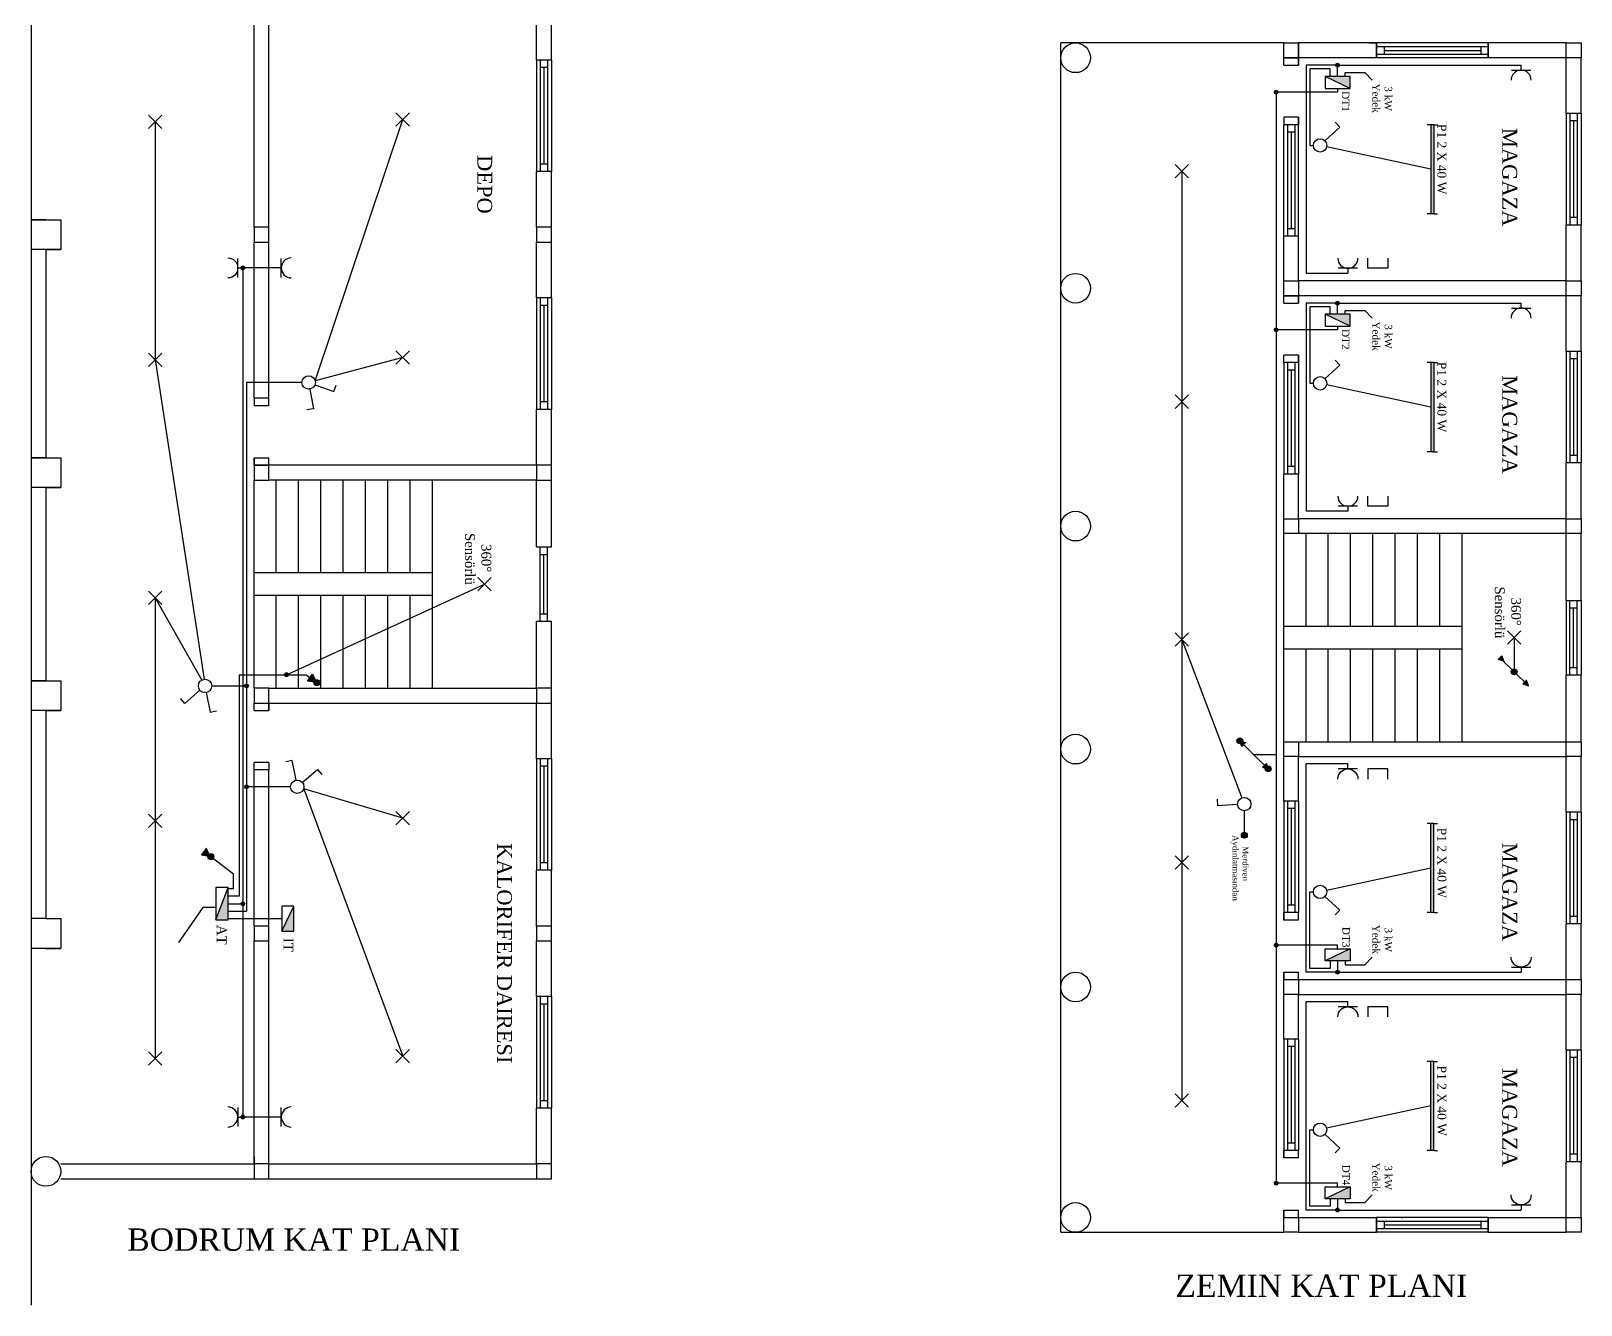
# Model space of a CAD drawing. Extents: x 17098 to 26368, y -5184 to -2184.
# Drawn here: x 17098 to 19184, y -4784 to -3071 of the extents above; entities that cross this region are included whole.
import ezdxf

# ---------------------------------------------------------------- set-up
doc = ezdxf.new("R2010")
doc.units = 0
doc.header["$MEASUREMENT"] = 0
doc.layers.get('0').update_dxf_attribs({"linetype": 'CONTINUOUS'})
doc.layers.get('DEFPOINTS').update_dxf_attribs({"linetype": 'CONTINUOUS'})
for name, color, linetype in [('BUAT', 241, 'CONTINUOUS'), ('duvar', 3, 'CONTINUOUS'), ('döşeme', 40, 'CONTINUOUS'), ('kolon', 1, 'CONTINUOUS'), ('Layer1', 4, 'CONTINUOUS'), ('LINYE', 2, 'CONTINUOUS'), ('sorti', 3, 'CONTINUOUS'), ('yazı', 6, 'CONTINUOUS')]:
    doc.layers.add(name, color=color, linetype=linetype)
doc.styles.get("Standard").update_dxf_attribs({"font": 'times.ttf'})

# ---------------------------------------------------------------- blocks, each defined once
blk = doc.blocks.new('M_ELEC_LUM_Light Any Type_P')
at = {"color": 0, "linetype": 'ByBlock'}
for p, q in [((-37.5, -37.5), (37.5, 37.5)), ((-37.5, 37.5), (37.5, -37.5))]:
    blk.add_line(p, q, dxfattribs=at)
blk = doc.blocks.new('M_ELEC_PWR_BS1363 Socket - Any Type_P')
at = {"color": 0, "linetype": 'ByBlock'}
blk.add_line((0, 75), (0, 112.5), dxfattribs=at)
blk.add_arc((0, 0), 75, 0, 180, dxfattribs=at)

msp = doc.modelspace()

# ---------------------------------------------------------------- hatches: boundary and pattern name
at = {"layer": 'BUAT'}
for points in [[(18856.1, -3119.1, 1), (18856.1, -3114.1, 1)], [(18872.8, -3147.7), (18872.8, -3131.6), (18839.4, -3131.6)], [(18773.6, -3155.2, 1), (18773.6, -3150.2, 1)], [(18985.5, -3316.6), (18985.5, -3196.6), (18981.5, -3196.6), (18981.5, -3316.6)], [(17383.3, -3391.8, 1), (17383.3, -3386.8, 1)], [(18856.1, -3439.1, 1), (18856.1, -3434.1, 1)], [(18872.8, -3467.7), (18872.8, -3451.6), (18839.4, -3451.6)], [(18773.6, -3475.2, 1), (18773.6, -3470.2, 1)], [(18985.5, -3636.6), (18985.5, -3516.6), (18981.5, -3516.6), (18981.5, -3636.6)], [(17442.1, -3939, 1), (17442.1, -3934, 1)], [(17388.3, -3954.1, 1), (17388.3, -3949.1, 1)], [(17388.3, -4089.8, 1), (17388.3, -4084.8, 1)], [(18985.5, -4136.6), (18985.5, -4256.6), (18981.5, -4256.6), (18981.5, -4136.6)], [(17347.1, -4266.3), (17363.3, -4266.3), (17363.3, -4222.9)], [(17383.3, -4247.1, 1), (17383.3, -4242.1, 1)], [(17435.6, -4281.3), (17451.8, -4281.3), (17451.8, -4247.9)], [(18773.6, -4302.9, 1), (18773.6, -4297.9, 1)], [(18839.4, -4321.6), (18872.8, -4321.6), (18872.8, -4305.4)], [(18856.1, -4339.1, 1), (18856.1, -4334.1, 1)], [(18985.5, -4456.6), (18985.5, -4576.6), (18981.5, -4576.6), (18981.5, -4456.6)], [(17383.3, -4534, 1), (17383.3, -4529, 1)], [(18773.6, -4622.9, 1), (18773.6, -4617.9, 1)], [(18839.4, -4641.6), (18872.8, -4641.6), (18872.8, -4625.4)], [(18856.1, -4659.1, 1), (18856.1, -4654.1, 1)]]:
    msp.add_hatch(color=256, dxfattribs=at).paths.add_polyline_path(points)
at = {"layer": 'kolon'}
h = msp.add_hatch(color=256, dxfattribs=at)
h.paths.add_polyline_path([(18724.6, -4021.5, 0.112795), (18722.9, -4021.9), (18724.6, -4025.4), (18720.7, -4024.8, 0.459697), (18724.6, -4029.4, 1)])
h.paths.add_polyline_path([(18724.6, -4025.4), (18721.5, -4023.1, 0.12169), (18720.7, -4024.8)], flags=17)
h.paths.add_polyline_path([(18724.6, -4025.4), (18722.9, -4021.9, 0.12169), (18721.5, -4023.1)], flags=17)
h = msp.add_hatch(color=256, dxfattribs=at)
h.paths.add_polyline_path([(18732.1, -4027.9), (18728.4, -4026.7, -0.117235), (18727.4, -4028.2), (18729.6, -4030.4)])
h.paths.add_polyline_path([(18727.4, -4028.2, 0.117235), (18728.4, -4026.7), (18724.6, -4025.4)], flags=17)
h.paths.add_polyline_path([(18727.4, -4028.2), (18724.6, -4025.4), (18728.4, -4026.7, 0.511918), (18724.6, -4021.5, 1), (18724.6, -4029.4, 0.198091)])
h = msp.add_hatch(color=256, dxfattribs=at)
h.paths.add_polyline_path([(18729.6, -4030.4), (18727.4, -4028.2, -0.115634), (18725.9, -4029.2), (18727.1, -4032.9)])
h.paths.add_polyline_path([(18727.4, -4028.2), (18724.6, -4025.4), (18725.9, -4029.2, 0.115634)])
h = msp.add_hatch(color=256, dxfattribs=at)
h.paths.add_polyline_path([(18760, -4060.5, -0.117235), (18761.6, -4059.5), (18760.3, -4055.8), (18757.8, -4058.3)])
h.paths.add_polyline_path([(18759.1, -4062, -0.115634), (18760, -4060.5), (18757.8, -4058.3), (18755.3, -4060.8)])
h.paths.add_polyline_path([(18762.8, -4063.2), (18760, -4060.5, 0.115634), (18759.1, -4062)], flags=17)
h.paths.add_polyline_path([(18762.8, -4063.2), (18761.6, -4059.5, 0.117235), (18760, -4060.5)], flags=17)
h.paths.add_polyline_path([(18762.8, -4059.3, 0.083271), (18761.6, -4059.5), (18762.8, -4063.2), (18759.1, -4062, 0.508587), (18762.8, -4067.2, 1)])
h = msp.add_hatch(color=256, dxfattribs=at)
h.paths.add_polyline_path([(17340.3, -4181.3), (17334.7, -4169.7), (17331.1, -4174.5)])
h.paths.add_polyline_path([(17340.3, -4181.3), (17331.1, -4174.5), (17327.6, -4179.3)])
h = msp.add_hatch(color=256, dxfattribs=at)
h.paths.add_polyline_path([(17340.3, -4177.3, 0.112795), (17338.6, -4177.7), (17340.3, -4181.3), (17336.4, -4180.7, 0.459697), (17340.3, -4185.2, 1)])
h.paths.add_polyline_path([(17340.3, -4181.3), (17337.1, -4178.9, 0.12169), (17336.4, -4180.7)], flags=17)
h.paths.add_polyline_path([(17340.3, -4181.3), (17338.6, -4177.7, 0.12169), (17337.1, -4178.9)], flags=17)
at = {"layer": 'sorti'}
msp.add_hatch(color=256, dxfattribs=at).paths.add_polyline_path([(19079.6, -3918.6), (19074.6, -3913.6), (19072.1, -3916.1)])
h = msp.add_hatch(color=256, dxfattribs=at)
h.paths.add_polyline_path([(19074.6, -3913.6), (19076.8, -3915.8, -0.115634), (19078.4, -3914.8), (19077.1, -3911.1)])
h.paths.add_polyline_path([(19076.8, -3915.8), (19079.6, -3918.6), (19078.4, -3914.8, 0.115634)])
h = msp.add_hatch(color=256, dxfattribs=at)
h.paths.add_polyline_path([(17482.8, -3947.2), (17477.2, -3935.6), (17473.7, -3940.4)])
h.paths.add_polyline_path([(17482.8, -3947.2), (17473.7, -3940.4), (17470.1, -3945.3)])
h = msp.add_hatch(color=256, dxfattribs=at)
h.paths.add_polyline_path([(19093.6, -3928.7, 0.112795), (19091.9, -3929.1), (19093.6, -3932.6), (19089.7, -3932, 0.459697), (19093.6, -3936.6, 1)])
h.paths.add_polyline_path([(19093.6, -3932.6), (19090.4, -3930.3, 0.12169), (19089.7, -3932)], flags=17)
h.paths.add_polyline_path([(19093.6, -3932.6), (19091.9, -3929.1, 0.12169), (19090.4, -3930.3)], flags=17)
h = msp.add_hatch(color=256, dxfattribs=at)
h.paths.add_polyline_path([(17482.8, -3943.3, 0.112795), (17481.1, -3943.7), (17482.8, -3947.2), (17478.9, -3946.6, 0.459697), (17482.8, -3951.1, 1)])
h.paths.add_polyline_path([(17482.8, -3947.2), (17479.7, -3944.9, 0.12169), (17478.9, -3946.6)], flags=17)
h.paths.add_polyline_path([(17482.8, -3947.2), (17481.1, -3943.7, 0.12169), (17479.7, -3944.9)], flags=17)
h = msp.add_hatch(color=256, dxfattribs=at)
h.paths.add_polyline_path([(19112.8, -3951.4), (19110.3, -3943.9), (19107.8, -3946.4)])
h.paths.add_polyline_path([(19112.8, -3951.4), (19107.8, -3946.4), (19105.3, -3948.9)])
h = msp.add_hatch(color=256, dxfattribs=at)
h.paths.add_polyline_path([(18730.6, -4148.6, 0.112795), (18728.9, -4149), (18730.6, -4152.5), (18726.7, -4151.9, 0.459697), (18730.6, -4156.5, 1)])
h.paths.add_polyline_path([(18730.6, -4152.5), (18727.4, -4150.2, 0.12169), (18726.7, -4151.9)], flags=17)
h.paths.add_polyline_path([(18730.6, -4152.5), (18728.9, -4149, 0.12169), (18727.4, -4150.2)], flags=17)

# ---------------------------------------------------------------- linework, layer by layer
for p, q in [((18783.6, -3106.6), (18803.6, -3106.6)), ((18898.6, -3086.6), (18908.6, -3086.6)), ((18908.6, -3106.6), (18898.6, -3106.6)), ((17398.3, -3364.6), (17398.3, -3354.6)), ((17418.3, -3374.6), (17418.3, -3354.6)), ((17398.3, -3654.6), (17418.3, -3654.6)), ((19163.6, -3836.6), (19183.6, -3836.6)), ((19168.6, -3936.6), (19168.6, -3836.6)), ((19178.6, -3936.6), (19178.6, -3836.6)), ((19168.6, -3846.6), (19178.6, -3846.6)), ((19173.6, -3926.6), (19173.6, -3846.6)), ((19163.6, -3936.6), (19183.6, -3936.6)), ((19168.6, -3926.6), (19178.6, -3926.6)), ((17398.3, -3954.6), (17398.3, -3944.6)), ((17398.3, -3974.6), (17418.3, -3974.6)), ((17398.3, -4274.6), (17398.3, -4264.6)), ((17418.3, -4274.6), (17418.3, -4254.6)), ((17398.3, -4594.6), (17398.3, -4584.6)), ((17398.3, -4584.6), (17398.3, -4594.6)), ((17418.3, -4594.6), (17418.3, -4574.6)), ((17418.3, -4594.6), (17418.3, -4574.6))]:
    msp.add_line(p, q)
at = {"layer": 'BUAT'}
for centre in [(18856.1, -3116.6), (18773.6, -3152.7), (17383.3, -3389.3), (18856.1, -3436.6), (18773.6, -3472.7), (17442.1, -3936.5), (17388.3, -3951.6), (17388.3, -4087.3), (17383.3, -4244.6), (18773.6, -4300.4), (18856.1, -4336.6), (17383.3, -4531.5), (18773.6, -4620.4), (18856.1, -4656.6)]:
    msp.add_circle(centre, 2.5, dxfattribs=at)
at = {"layer": 'DEFPOINTS', "linetype": 'ByBlock'}
for p in [(17398.3, -3354.6), (17778.3, -3354.6), (17398.3, -3674.6), (17778.3, -3674.6), (17398.3, -3974.6), (17778.3, -3974.6), (17398.3, -4294.6), (17778.3, -4294.6), (17398.3, -4614.6), (17778.3, -4614.6)]:
    msp.add_point(p, dxfattribs=at)
at = {"layer": 'duvar'}
for p, q in [((17098.3, -2184.5), (17098.3, -3324.6)), ((17098.3, -3024.6), (17098.3, -3324.6)), ((17098.3, -3029.1), (17098.3, -4784.4)), ((17398.3, -3334.6), (17398.3, -3034.6)), ((17418.3, -3334.6), (17418.3, -3034.6)), ((17778.3, -3109.6), (17778.3, -3034.6)), ((17798.3, -3109.6), (17798.3, -3034.6)), ((18908.6, -3086.6), (18803.6, -3086.6)), ((18908.6, -3106.6), (18803.6, -3106.6)), ((18943.3, -3106.6), (18941.5, -3106.6)), ((19163.6, -3086.6), (19058.6, -3086.6)), ((19163.6, -3106.6), (19058.6, -3106.6)), ((19163.6, -3181.6), (19163.6, -3106.6)), ((19183.6, -3181.6), (19183.6, -3106.6)), ((17778.3, -3334.6), (17778.3, -3259.6)), ((17798.3, -3334.6), (17798.3, -3259.6)), ((19163.6, -3406.6), (19163.6, -3331.6)), ((19183.6, -3406.6), (19183.6, -3331.6)), ((17398.3, -3564.6), (17398.3, -3354.6)), ((17418.3, -3564.6), (17418.3, -3354.6)), ((17778.3, -3429.6), (17778.3, -3354.6)), ((17798.3, -3429.6), (17798.3, -3354.6)), ((18783.6, -3406.6), (18783.6, -3346.6)), ((18803.6, -3406.6), (18803.6, -3346.6)), ((17098.3, -3364.6), (17098.3, -3644.6)), ((17098.3, -3364.6), (17098.3, -3644.6)), ((17098.3, -3364.6), (17098.3, -3647.2)), ((17118.3, -3364.6), (17118.3, -3644.6)), ((19163.6, -3406.6), (18803.6, -3406.6)), ((19163.6, -3426.6), (18803.6, -3426.6)), ((19163.6, -3501.6), (19163.6, -3426.6)), ((19183.6, -3501.6), (19183.6, -3426.6)), ((17778.3, -3654.6), (17778.3, -3579.6)), ((17798.3, -3654.6), (17798.3, -3579.6)), ((17778.3, -3654.6), (17418.3, -3654.6)), ((18783.6, -3726.6), (18783.6, -3666.6)), ((18803.6, -3726.6), (18803.6, -3666.6)), ((19163.6, -3726.6), (19163.6, -3651.6)), ((19183.6, -3726.6), (19183.6, -3651.6)), ((17098.3, -3684.6), (17098.3, -3944.6)), ((17098.3, -3684.6), (17098.3, -3944.6)), ((17098.3, -3684.6), (17098.3, -3944.6)), ((17118.3, -3684.6), (17118.3, -3944.6)), ((17778.3, -3674.6), (17418.3, -3674.6)), ((17778.3, -3764.6), (17778.3, -3674.6)), ((17798.3, -3764.6), (17798.3, -3674.6)), ((19163.6, -3726.6), (18803.6, -3726.6)), ((19163.6, -3746.6), (18803.6, -3746.6)), ((19163.6, -3836.6), (19163.6, -3746.6)), ((19183.6, -3836.6), (19183.6, -3746.6)), ((17778.3, -3954.6), (17778.3, -3864.6)), ((17798.3, -3954.6), (17798.3, -3864.6)), ((19163.6, -4026.6), (19163.6, -3936.6)), ((19183.6, -4026.6), (19183.6, -3936.6)), ((17418.3, -3954.6), (17778.3, -3954.6)), ((17418.3, -3974.6), (17778.3, -3974.6)), ((17778.3, -4049.6), (17778.3, -3974.6)), ((17798.3, -4049.6), (17798.3, -3974.6)), ((17098.3, -3984.6), (17098.3, -4264.6)), ((17098.3, -3984.6), (17098.3, -4264.6)), ((17118.3, -3984.6), (17118.3, -4264.6)), ((18803.6, -4026.6), (19163.6, -4026.6)), ((17398.3, -4274.6), (17398.3, -4064.6)), ((17418.3, -4274.6), (17418.3, -4064.6)), ((18783.6, -4106.6), (18783.6, -4046.6)), ((18803.6, -4046.6), (19163.6, -4046.6)), ((18803.6, -4106.6), (18803.6, -4046.6)), ((19163.6, -4121.6), (19163.6, -4046.6)), ((19183.6, -4121.6), (19183.6, -4046.6)), ((17778.3, -4274.6), (17778.3, -4199.6)), ((17798.3, -4274.6), (17798.3, -4199.6)), ((19163.6, -4346.6), (19163.6, -4271.6)), ((19183.6, -4346.6), (19183.6, -4271.6)), ((17398.3, -4594.6), (17398.3, -4294.6)), ((17418.3, -4594.6), (17418.3, -4294.6)), ((17778.3, -4369.6), (17778.3, -4294.6)), ((17798.3, -4369.6), (17798.3, -4294.6)), ((18803.6, -4346.6), (19163.6, -4346.6)), ((18783.6, -4426.6), (18783.6, -4366.6)), ((18803.6, -4366.6), (19163.6, -4366.6)), ((18803.6, -4426.6), (18803.6, -4366.6)), ((19163.6, -4441.6), (19163.6, -4366.6)), ((19183.6, -4441.6), (19183.6, -4366.6)), ((17778.3, -4594.6), (17778.3, -4519.6)), ((17798.3, -4594.6), (17798.3, -4519.6)), ((17138.3, -4594.6), (17398.3, -4594.6)), ((17418.3, -4594.6), (17778.3, -4594.6)), ((19163.6, -4666.6), (19163.6, -4591.6)), ((19183.6, -4666.6), (19183.6, -4591.6)), ((17138.3, -4614.6), (17398.3, -4614.6)), ((17418.3, -4614.6), (17778.3, -4614.6)), ((18803.6, -4666.6), (18908.6, -4666.6)), ((19058.6, -4666.6), (19163.6, -4666.6)), ((18803.6, -4686.6), (18908.6, -4686.6)), ((19058.6, -4686.6), (19163.6, -4686.6))]:
    msp.add_line(p, q, dxfattribs=at)
at = {"layer": 'döşeme'}
for p, q in [((18483.6, -4686.6), (18483.6, -3086.6)), ((18783.6, -3086.6), (18483.6, -3086.6)), ((18483.6, -4686.6), (18783.6, -4686.6))]:
    msp.add_line(p, q, dxfattribs=at)
at = {"layer": 'kolon'}
for p, q in [((18523.6, -3086.6), (18520.9, -3086.6)), ((18783.6, -3106.6), (18783.6, -3086.6)), ((18783.6, -3086.6), (18803.6, -3086.6)), ((18783.6, -3086.6), (18803.6, -3086.6)), ((18783.6, -3106.6), (18783.6, -3086.6)), ((18803.6, -3106.6), (18783.6, -3106.6)), ((18803.6, -3106.6), (18783.6, -3106.6)), ((18803.6, -3106.6), (18803.6, -3086.6)), ((18803.6, -3086.6), (18803.6, -3106.6)), ((19163.6, -3106.6), (19163.6, -3086.6)), ((19163.6, -3086.6), (19183.6, -3086.6)), ((19183.6, -3106.6), (19163.6, -3106.6)), ((19183.6, -3086.6), (19183.6, -3106.6)), ((18856.1, -3147.7), (18856.1, -3152.7)), ((18856.1, -3152.7), (18773.6, -3152.7)), ((18773.6, -3152.7), (18773.6, -4620.4)), ((17098.3, -3324.6), (17098.3, -3364.6)), ((17098.3, -3324.6), (17138.3, -3324.6)), ((17118.3, -3324.6), (17098.3, -3324.6)), ((17138.3, -3324.6), (17138.3, -3364.6)), ((17418.3, -3334.6), (17398.3, -3334.6)), ((17398.3, -3334.6), (17398.3, -3354.6)), ((17418.3, -3354.6), (17418.3, -3334.6)), ((17798.3, -3334.6), (17778.3, -3334.6)), ((17778.3, -3334.6), (17778.3, -3354.6)), ((17798.3, -3354.6), (17798.3, -3334.6)), ((17398.3, -3354.6), (17418.3, -3354.6)), ((17778.3, -3354.6), (17798.3, -3354.6)), ((17138.3, -3364.6), (17098.3, -3364.6)), ((17118.3, -3364.6), (17138.3, -3364.6)), ((18783.6, -3426.6), (18783.6, -3406.6)), ((18783.6, -3406.6), (18803.6, -3406.6)), ((18803.6, -3406.6), (18803.6, -3426.6)), ((19163.6, -3406.6), (19183.6, -3406.6)), ((19163.6, -3426.6), (19163.6, -3406.6)), ((19183.6, -3406.6), (19183.6, -3426.6)), ((18803.6, -3426.6), (18783.6, -3426.6)), ((18783.6, -3426.6), (18803.6, -3426.6)), ((19183.6, -3426.6), (19163.6, -3426.6)), ((18856.1, -3472.7), (18773.6, -3472.7)), ((18856.1, -3467.7), (18856.1, -3472.7)), ((17098.3, -3644.6), (17098.3, -3684.6)), ((17098.3, -3644.6), (17138.3, -3644.6)), ((17118.3, -3644.6), (17098.3, -3644.6)), ((17138.3, -3644.6), (17138.3, -3684.6)), ((17418.3, -3654.6), (17398.3, -3654.6)), ((17398.3, -3654.6), (17398.3, -3674.6)), ((17418.3, -3674.6), (17418.3, -3654.6)), ((17778.3, -3654.6), (17778.3, -3674.6)), ((17798.3, -3654.6), (17778.3, -3654.6)), ((17798.3, -3674.6), (17798.3, -3654.6)), ((17138.3, -3684.6), (17098.3, -3684.6)), ((17118.3, -3684.6), (17138.3, -3684.6)), ((17398.3, -3674.6), (17418.3, -3674.6)), ((17778.3, -3674.6), (17798.3, -3674.6)), ((18783.6, -3746.6), (18783.6, -3726.6)), ((18783.6, -3726.6), (18803.6, -3726.6)), ((18803.6, -3726.6), (18803.6, -3746.6)), ((19163.6, -3746.6), (19163.6, -3726.6)), ((19163.6, -3726.6), (19183.6, -3726.6)), ((19183.6, -3726.6), (19183.6, -3746.6)), ((18803.6, -3746.6), (18783.6, -3746.6)), ((19183.6, -3746.6), (19163.6, -3746.6)), ((17098.3, -3944.6), (17098.3, -3984.6)), ((17098.3, -3944.6), (17138.3, -3944.6)), ((17118.3, -3944.6), (17098.3, -3944.6)), ((17138.3, -3944.6), (17138.3, -3984.6)), ((17398.3, -3954.6), (17398.3, -3974.6)), ((17418.3, -3954.6), (17398.3, -3954.6)), ((17418.3, -3974.6), (17418.3, -3954.6)), ((17798.3, -3954.6), (17778.3, -3954.6)), ((17778.3, -3954.6), (17778.3, -3974.6)), ((17798.3, -3974.6), (17798.3, -3954.6)), ((17398.3, -3974.6), (17418.3, -3974.6)), ((17778.3, -3974.6), (17798.3, -3974.6)), ((17138.3, -3984.6), (17098.3, -3984.6)), ((17118.3, -3984.6), (17138.3, -3984.6)), ((18724.6, -4025.4), (18743.6, -4044.5)), ((18727.1, -4032.9), (18724.6, -4025.4)), ((18724.6, -4025.4), (18732.1, -4027.9)), ((18732.1, -4027.9), (18727.1, -4032.9)), ((18773.6, -4044.5), (18743.6, -4044.5)), ((18762.8, -4063.2), (18743.6, -4044.5)), ((18783.6, -4026.6), (18803.6, -4026.6)), ((18783.6, -4046.6), (18783.6, -4026.6)), ((18803.6, -4026.6), (18803.6, -4046.6)), ((19163.6, -4026.6), (19183.6, -4026.6)), ((19163.6, -4046.6), (19163.6, -4026.6)), ((19183.6, -4026.6), (19183.6, -4046.6)), ((18760.3, -4055.8), (18755.3, -4060.8)), ((18755.3, -4060.8), (18762.8, -4063.2)), ((18762.8, -4063.2), (18760.3, -4055.8)), ((18803.6, -4046.6), (18783.6, -4046.6)), ((19183.6, -4046.6), (19163.6, -4046.6)), ((17327.6, -4179.3), (17334.7, -4169.7)), ((17340.3, -4181.3), (17327.6, -4179.3)), ((17370.8, -4204.6), (17340.3, -4181.3)), ((17370.8, -4224.6), (17370.8, -4204.6)), ((17370.8, -4224.6), (17363.3, -4224.6)), ((17329.5, -4249.6), (17296.8, -4296.6)), ((17347.1, -4249.6), (17329.5, -4249.6)), ((17098.3, -4264.6), (17098.3, -4301.9)), ((17118.3, -4264.6), (17098.3, -4264.6)), ((17118.3, -4264.6), (17138.3, -4264.6)), ((17138.3, -4264.6), (17138.3, -4304.6)), ((17418.3, -4274.6), (17398.3, -4274.6)), ((17398.3, -4274.6), (17398.3, -4294.6)), ((17418.3, -4294.6), (17418.3, -4274.6)), ((17798.3, -4274.6), (17778.3, -4274.6)), ((17778.3, -4274.6), (17778.3, -4294.6)), ((17798.3, -4294.6), (17798.3, -4274.6)), ((17398.3, -4294.6), (17418.3, -4294.6)), ((17778.3, -4294.6), (17798.3, -4294.6)), ((17098.3, -4301.9), (17098.3, -4604.6)), ((17138.3, -4304.6), (17098.3, -4304.6)), ((17118.3, -4304.6), (17138.3, -4304.6)), ((18856.1, -4300.4), (18773.6, -4300.4)), ((18856.1, -4305.4), (18856.1, -4300.4)), ((18783.6, -4366.6), (18783.6, -4346.6)), ((18803.6, -4346.6), (18803.6, -4366.6)), ((19163.6, -4346.6), (19183.6, -4346.6)), ((19163.6, -4366.6), (19163.6, -4346.6)), ((19183.6, -4346.6), (19183.6, -4366.6)), ((18803.6, -4366.6), (18783.6, -4366.6)), ((19183.6, -4366.6), (19163.6, -4366.6)), ((17418.3, -4594.6), (17398.3, -4594.6)), ((17398.3, -4594.6), (17398.3, -4614.6)), ((17418.3, -4614.6), (17418.3, -4594.6)), ((17778.3, -4594.6), (17778.3, -4614.6)), ((17798.3, -4594.6), (17778.3, -4594.6)), ((17798.3, -4614.6), (17798.3, -4594.6)), ((17398.3, -4614.6), (17418.3, -4614.6)), ((17778.3, -4614.6), (17798.3, -4614.6)), ((18856.1, -4620.4), (18773.6, -4620.4)), ((18856.1, -4625.4), (18856.1, -4620.4)), ((18783.6, -4686.6), (18783.6, -4666.6)), ((18783.6, -4666.6), (18803.6, -4666.6)), ((18803.6, -4666.6), (18803.6, -4686.6)), ((19163.6, -4686.6), (19163.6, -4666.6)), ((19163.6, -4666.6), (19183.6, -4666.6)), ((19183.6, -4666.6), (19183.6, -4686.6)), ((18803.6, -4686.6), (18783.6, -4686.6)), ((19183.6, -4686.6), (19163.6, -4686.6))]:
    msp.add_line(p, q, dxfattribs=at)
for centre, radius in [((18503.6, -3106.6), 20), ((18503.6, -3416.6), 20), ((18503.6, -3736.6), 20), ((18503.6, -4036.6), 20), ((18724.6, -4025.4), 3.94), ((18762.8, -4063.2), 3.94), ((17340.3, -4181.3), 3.94), ((18503.6, -4356.6), 20), ((17118.3, -4604.6), 20), ((18503.6, -4666.6), 20)]:
    msp.add_circle(centre, radius, dxfattribs=at)
at = {"layer": 'Layer1'}
for p, q in [((18783.6, -3116.6), (18783.6, -3106.6)), ((18783.6, -3116.6), (18783.6, -3106.6)), ((18803.6, -3116.6), (18803.6, -3106.6)), ((18803.6, -3106.6), (18803.6, -3116.6)), ((18908.6, -3086.6), (18908.6, -3106.6)), ((18908.6, -3106.6), (18908.6, -3086.6)), ((19058.6, -3086.6), (18908.6, -3086.6)), ((18908.6, -3091.6), (19058.6, -3091.6)), ((18908.6, -3101.6), (19058.6, -3101.6)), ((19058.6, -3106.6), (18908.6, -3106.6)), ((18918.6, -3091.6), (18918.6, -3101.6)), ((18918.6, -3096.6), (19048.6, -3096.6)), ((19048.6, -3091.6), (19048.6, -3101.6)), ((19058.6, -3086.6), (19058.6, -3106.6)), ((19058.6, -3106.6), (19058.6, -3086.6)), ((17798.3, -3109.6), (17778.3, -3109.6)), ((17798.3, -3109.6), (17778.3, -3109.6)), ((17778.3, -3109.6), (17778.3, -3259.6)), ((17783.3, -3109.6), (17783.3, -3259.6)), ((17793.3, -3119.6), (17783.3, -3119.6)), ((17788.3, -3119.6), (17788.3, -3249.6)), ((17793.3, -3109.6), (17793.3, -3259.6)), ((17798.3, -3109.6), (17798.3, -3259.6)), ((18783.6, -3116.6), (18803.6, -3116.6)), ((18783.6, -3186.6), (18783.6, -3196.6)), ((18803.6, -3186.6), (18783.6, -3186.6)), ((18803.6, -3196.6), (18803.6, -3186.6)), ((18803.6, -3186.6), (18803.6, -3196.6)), ((19163.6, -3181.6), (19163.6, -3331.6)), ((19183.6, -3181.6), (19163.6, -3181.6)), ((19183.6, -3181.6), (19163.6, -3181.6)), ((19168.6, -3181.6), (19168.6, -3331.6)), ((19178.6, -3181.6), (19178.6, -3331.6)), ((19183.6, -3181.6), (19183.6, -3331.6)), ((18783.6, -3346.6), (18783.6, -3196.6)), ((18803.6, -3196.6), (18783.6, -3196.6)), ((18788.6, -3196.6), (18788.6, -3346.6)), ((18798.6, -3206.6), (18788.6, -3206.6)), ((18793.6, -3206.6), (18793.6, -3336.6)), ((18798.6, -3196.6), (18798.6, -3346.6)), ((18803.6, -3346.6), (18803.6, -3196.6)), ((19178.6, -3191.6), (19168.6, -3191.6)), ((19173.6, -3191.6), (19173.6, -3321.6)), ((17793.3, -3249.6), (17783.3, -3249.6)), ((17798.3, -3259.6), (17778.3, -3259.6)), ((17798.3, -3259.6), (17778.3, -3259.6)), ((19183.6, -3331.6), (19163.6, -3331.6)), ((19183.6, -3331.6), (19163.6, -3331.6)), ((19178.6, -3321.6), (19168.6, -3321.6)), ((18803.6, -3346.6), (18783.6, -3346.6)), ((18798.6, -3336.6), (18788.6, -3336.6)), ((17798.3, -3429.6), (17778.3, -3429.6)), ((17798.3, -3429.6), (17778.3, -3429.6)), ((17778.3, -3429.6), (17778.3, -3579.6)), ((17783.3, -3429.6), (17783.3, -3579.6)), ((17793.3, -3439.6), (17783.3, -3439.6)), ((17788.3, -3439.6), (17788.3, -3569.6)), ((17793.3, -3429.6), (17793.3, -3579.6)), ((17798.3, -3429.6), (17798.3, -3579.6)), ((18783.6, -3436.6), (18783.6, -3426.6)), ((18783.6, -3436.6), (18783.6, -3426.6)), ((18783.6, -3436.6), (18803.6, -3436.6)), ((18803.6, -3436.6), (18803.6, -3426.6)), ((18803.6, -3426.6), (18803.6, -3436.6)), ((19163.6, -3501.6), (19163.6, -3651.6)), ((19183.6, -3501.6), (19163.6, -3501.6)), ((19183.6, -3501.6), (19163.6, -3501.6)), ((19168.6, -3501.6), (19168.6, -3651.6)), ((19178.6, -3501.6), (19178.6, -3651.6)), ((19183.6, -3501.6), (19183.6, -3651.6)), ((18783.6, -3516.6), (18783.6, -3506.6)), ((18783.6, -3516.6), (18783.6, -3506.6)), ((18803.6, -3506.6), (18783.6, -3506.6)), ((18783.6, -3516.6), (18783.6, -3666.6)), ((18803.6, -3516.6), (18783.6, -3516.6)), ((18803.6, -3516.6), (18783.6, -3516.6)), ((18788.6, -3516.6), (18788.6, -3666.6)), ((18798.6, -3516.6), (18798.6, -3666.6)), ((18803.6, -3516.6), (18803.6, -3506.6)), ((18803.6, -3506.6), (18803.6, -3516.6)), ((18803.6, -3516.6), (18803.6, -3666.6)), ((19178.6, -3511.6), (19168.6, -3511.6)), ((19173.6, -3511.6), (19173.6, -3641.6)), ((18798.6, -3526.6), (18788.6, -3526.6)), ((18793.6, -3526.6), (18793.6, -3656.6)), ((17418.3, -3564.6), (17398.3, -3564.6)), ((17398.3, -3564.6), (17398.3, -3574.6)), ((17418.3, -3564.6), (17398.3, -3564.6)), ((17418.3, -3574.6), (17418.3, -3564.6)), ((17418.3, -3574.6), (17398.3, -3574.6)), ((17798.3, -3579.6), (17778.3, -3579.6)), ((17798.3, -3579.6), (17778.3, -3579.6)), ((17793.3, -3569.6), (17783.3, -3569.6)), ((17398.3, -3654.6), (17398.3, -3644.6)), ((17398.3, -3644.6), (17398.3, -3654.6)), ((17398.3, -3644.6), (17418.3, -3644.6)), ((17418.3, -3654.6), (17418.3, -3644.6)), ((17418.3, -3654.6), (17418.3, -3644.6)), ((19178.6, -3641.6), (19168.6, -3641.6)), ((18803.6, -3666.6), (18783.6, -3666.6)), ((18803.6, -3666.6), (18783.6, -3666.6)), ((18798.6, -3656.6), (18788.6, -3656.6)), ((19183.6, -3651.6), (19163.6, -3651.6)), ((19183.6, -3651.6), (19163.6, -3651.6)), ((17398.3, -3954.6), (17398.3, -3674.6)), ((17428.3, -3799.6), (17428.3, -3674.6)), ((17458.3, -3799.6), (17458.3, -3674.6)), ((17488.3, -3799.6), (17488.3, -3674.6)), ((17518.3, -3799.6), (17518.3, -3674.6)), ((17548.3, -3799.6), (17548.3, -3674.6)), ((17578.3, -3799.6), (17578.3, -3674.6)), ((17608.3, -3799.6), (17608.3, -3674.6)), ((17638.3, -3954.6), (17638.3, -3674.6)), ((18783.6, -4026.6), (18783.6, -3746.6)), ((18813.6, -3871.6), (18813.6, -3746.6)), ((18843.6, -3871.6), (18843.6, -3746.6)), ((18873.6, -3871.6), (18873.6, -3746.6)), ((18903.6, -3871.6), (18903.6, -3746.6)), ((18933.6, -3871.6), (18933.6, -3746.6)), ((18963.6, -3871.6), (18963.6, -3746.6)), ((18993.6, -3871.6), (18993.6, -3746.6)), ((19023.6, -4026.6), (19023.6, -3746.6)), ((17778.3, -3764.6), (17798.3, -3764.6)), ((17783.3, -3864.6), (17783.3, -3764.6)), ((17793.3, -3864.6), (17793.3, -3764.6)), ((17783.3, -3774.6), (17793.3, -3774.6)), ((17788.3, -3854.6), (17788.3, -3774.6)), ((17638.3, -3799.6), (17398.3, -3799.6)), ((17398.3, -3829.6), (17638.3, -3829.6)), ((17428.3, -3954.6), (17428.3, -3829.6)), ((17458.3, -3954.6), (17458.3, -3829.6)), ((17488.3, -3954.6), (17488.3, -3829.6)), ((17518.3, -3954.6), (17518.3, -3829.6)), ((17548.3, -3954.6), (17548.3, -3829.6)), ((17578.3, -3954.6), (17578.3, -3829.6)), ((17608.3, -3954.6), (17608.3, -3829.6)), ((19163.6, -3836.6), (19163.6, -3936.6)), ((19183.6, -3836.6), (19183.6, -3936.6)), ((17783.3, -3854.6), (17793.3, -3854.6)), ((17778.3, -3864.6), (17798.3, -3864.6)), ((19023.6, -3871.6), (18783.6, -3871.6)), ((18783.6, -3901.6), (19023.6, -3901.6)), ((18813.6, -4026.6), (18813.6, -3901.6)), ((18843.6, -4026.6), (18843.6, -3901.6)), ((18873.6, -4026.6), (18873.6, -3901.6)), ((18903.6, -4026.6), (18903.6, -3901.6)), ((18933.6, -4026.6), (18933.6, -3901.6)), ((18963.6, -4026.6), (18963.6, -3901.6)), ((18993.6, -4026.6), (18993.6, -3901.6)), ((17398.3, -3984.6), (17398.3, -3974.6)), ((17398.3, -3984.6), (17398.3, -3974.6)), ((17418.3, -3984.6), (17418.3, -3974.6)), ((17418.3, -3974.6), (17418.3, -3984.6)), ((17398.3, -3984.6), (17418.3, -3984.6)), ((17398.3, -4064.6), (17398.3, -4054.6)), ((17418.3, -4054.6), (17398.3, -4054.6)), ((17418.3, -4064.6), (17398.3, -4064.6)), ((17418.3, -4064.6), (17398.3, -4064.6)), ((17418.3, -4054.6), (17418.3, -4064.6)), ((17798.3, -4049.6), (17778.3, -4049.6)), ((17798.3, -4049.6), (17778.3, -4049.6)), ((17778.3, -4049.6), (17778.3, -4199.6)), ((17783.3, -4049.6), (17783.3, -4199.6)), ((17793.3, -4059.6), (17783.3, -4059.6)), ((17788.3, -4059.6), (17788.3, -4189.6)), ((17793.3, -4049.6), (17793.3, -4199.6)), ((17798.3, -4049.6), (17798.3, -4199.6)), ((18783.6, -4106.6), (18783.6, -4256.6)), ((18803.6, -4106.6), (18783.6, -4106.6)), ((18803.6, -4106.6), (18783.6, -4106.6)), ((18788.6, -4106.6), (18788.6, -4256.6)), ((18798.6, -4106.6), (18798.6, -4256.6)), ((18803.6, -4106.6), (18803.6, -4256.6)), ((18798.6, -4116.6), (18788.6, -4116.6)), ((18793.6, -4116.6), (18793.6, -4246.6)), ((19163.6, -4121.6), (19163.6, -4271.6)), ((19183.6, -4121.6), (19163.6, -4121.6)), ((19183.6, -4121.6), (19163.6, -4121.6)), ((19168.6, -4121.6), (19168.6, -4271.6)), ((19178.6, -4121.6), (19178.6, -4271.6)), ((19183.6, -4121.6), (19183.6, -4271.6)), ((19178.6, -4131.6), (19168.6, -4131.6)), ((19173.6, -4131.6), (19173.6, -4261.6)), ((17793.3, -4189.6), (17783.3, -4189.6)), ((17798.3, -4199.6), (17778.3, -4199.6)), ((17798.3, -4199.6), (17778.3, -4199.6)), ((18798.6, -4246.6), (18788.6, -4246.6)), ((18803.6, -4256.6), (18783.6, -4256.6)), ((18783.6, -4266.6), (18783.6, -4256.6)), ((18803.6, -4256.6), (18783.6, -4256.6)), ((18783.6, -4256.6), (18783.6, -4266.6)), ((18803.6, -4266.6), (18783.6, -4266.6)), ((18803.6, -4266.6), (18803.6, -4256.6)), ((18803.6, -4266.6), (18803.6, -4256.6)), ((19183.6, -4271.6), (19163.6, -4271.6)), ((19183.6, -4271.6), (19163.6, -4271.6)), ((19178.6, -4261.6), (19168.6, -4261.6)), ((18783.6, -4336.6), (18803.6, -4336.6)), ((18783.6, -4346.6), (18783.6, -4336.6)), ((18783.6, -4336.6), (18783.6, -4346.6)), ((18803.6, -4346.6), (18803.6, -4336.6)), ((18803.6, -4346.6), (18803.6, -4336.6)), ((18783.6, -4346.6), (18803.6, -4346.6)), ((18783.6, -4346.6), (18803.6, -4346.6)), ((17798.3, -4369.6), (17778.3, -4369.6)), ((17798.3, -4369.6), (17778.3, -4369.6)), ((17778.3, -4369.6), (17778.3, -4519.6)), ((17783.3, -4369.6), (17783.3, -4519.6)), ((17793.3, -4369.6), (17793.3, -4519.6)), ((17798.3, -4369.6), (17798.3, -4519.6)), ((17793.3, -4379.6), (17783.3, -4379.6)), ((17788.3, -4379.6), (17788.3, -4509.6)), ((18783.6, -4426.6), (18783.6, -4576.6)), ((18803.6, -4426.6), (18783.6, -4426.6)), ((18803.6, -4426.6), (18783.6, -4426.6)), ((18788.6, -4426.6), (18788.6, -4576.6)), ((18798.6, -4436.6), (18788.6, -4436.6)), ((18793.6, -4436.6), (18793.6, -4566.6)), ((18798.6, -4426.6), (18798.6, -4576.6)), ((18803.6, -4426.6), (18803.6, -4576.6)), ((19163.6, -4441.6), (19163.6, -4591.6)), ((19183.6, -4441.6), (19163.6, -4441.6)), ((19183.6, -4441.6), (19163.6, -4441.6)), ((19168.6, -4441.6), (19168.6, -4591.6)), ((19178.6, -4441.6), (19178.6, -4591.6)), ((19183.6, -4441.6), (19183.6, -4591.6)), ((19178.6, -4451.6), (19168.6, -4451.6)), ((19173.6, -4451.6), (19173.6, -4581.6)), ((17798.3, -4519.6), (17778.3, -4519.6)), ((17798.3, -4519.6), (17778.3, -4519.6)), ((17793.3, -4509.6), (17783.3, -4509.6)), ((18798.6, -4566.6), (18788.6, -4566.6)), ((18803.6, -4576.6), (18783.6, -4576.6)), ((18783.6, -4586.6), (18783.6, -4576.6)), ((18803.6, -4576.6), (18783.6, -4576.6)), ((18783.6, -4576.6), (18783.6, -4586.6)), ((18803.6, -4586.6), (18783.6, -4586.6)), ((18803.6, -4586.6), (18803.6, -4576.6)), ((18803.6, -4586.6), (18803.6, -4576.6)), ((19178.6, -4581.6), (19168.6, -4581.6)), ((19183.6, -4591.6), (19163.6, -4591.6)), ((19183.6, -4591.6), (19163.6, -4591.6)), ((18783.6, -4656.6), (18803.6, -4656.6)), ((18783.6, -4656.6), (18783.6, -4666.6)), ((18783.6, -4666.6), (18783.6, -4656.6)), ((18783.6, -4666.6), (18803.6, -4666.6)), ((18803.6, -4666.6), (18803.6, -4656.6)), ((18803.6, -4666.6), (18803.6, -4656.6)), ((19058.6, -4666.6), (18908.6, -4666.6)), ((18908.6, -4686.6), (18908.6, -4666.6)), ((18908.6, -4666.6), (18908.6, -4686.6)), ((18941.5, -4666.6), (18943.3, -4666.6)), ((19058.6, -4686.6), (19058.6, -4666.6)), ((19058.6, -4666.6), (19058.6, -4686.6)), ((18908.6, -4671.6), (19058.6, -4671.6)), ((18908.6, -4681.6), (19058.6, -4681.6)), ((19058.6, -4686.6), (18908.6, -4686.6)), ((18918.6, -4671.6), (18918.6, -4681.6)), ((18918.6, -4676.6), (19048.6, -4676.6)), ((19048.6, -4671.6), (19048.6, -4681.6))]:
    msp.add_line(p, q, dxfattribs=at)
at = {"layer": 'LINYE'}
for p, q in [((18846.1, -3121.6), (18818.6, -3121.6)), ((18818.6, -3121.6), (18818.6, -3224.5)), ((18846.1, -3131.6), (18846.1, -3121.6)), ((18856.1, -3131.6), (18856.1, -3116.6)), ((18866.1, -3131.6), (18866.1, -3126.6)), ((18866.1, -3126.6), (18892.7, -3126.6)), ((18892.7, -3126.6), (18902.7, -3136.7)), ((18981.5, -3196.6), (18976.5, -3196.6)), ((18981.5, -3196.6), (18981.5, -3316.6)), ((18985.5, -3196.6), (18981.5, -3196.6)), ((18985.5, -3196.6), (18985.5, -3316.6)), ((18985.5, -3196.6), (18990.5, -3196.6)), ((18818.6, -3224.5), (18823.6, -3224.5)), ((18981.5, -3316.6), (18976.5, -3316.6)), ((18985.5, -3316.6), (18981.5, -3316.6)), ((18985.5, -3316.6), (18990.5, -3316.6)), ((18856.1, -3451.6), (18856.1, -3436.6)), ((18846.1, -3441.6), (18818.6, -3441.6)), ((18818.6, -3441.6), (18818.6, -3544.5)), ((18846.1, -3451.6), (18846.1, -3441.6)), ((18866.1, -3451.6), (18866.1, -3446.6)), ((18866.1, -3446.6), (18892.7, -3446.6)), ((18892.7, -3446.6), (18902.7, -3456.7)), ((18981.5, -3516.6), (18976.5, -3516.6)), ((18981.5, -3516.6), (18981.5, -3636.6)), ((18985.5, -3516.6), (18981.5, -3516.6)), ((18985.5, -3516.6), (18985.5, -3636.6)), ((18985.5, -3516.6), (18990.5, -3516.6)), ((18818.6, -3544.5), (18823.6, -3544.5)), ((18981.5, -3636.6), (18976.5, -3636.6)), ((18985.5, -3636.6), (18981.5, -3636.6)), ((18985.5, -3636.6), (18990.5, -3636.6)), ((17378.3, -3936.5), (17442.1, -3936.5)), ((17378.3, -3936.5), (17378.3, -4234.6)), ((17388.3, -4087.3), (17388.3, -4254.6)), ((18981.5, -4136.6), (18976.5, -4136.6)), ((18981.5, -4256.6), (18981.5, -4136.6)), ((18985.5, -4136.6), (18981.5, -4136.6)), ((18985.5, -4256.6), (18985.5, -4136.6)), ((18985.5, -4136.6), (18990.5, -4136.6)), ((18818.6, -4331.6), (18818.6, -4228.6)), ((18818.6, -4228.6), (18823.6, -4228.6)), ((17378.3, -4234.6), (17363.3, -4234.6)), ((17363.3, -4244.6), (17383.3, -4244.6)), ((17363.3, -4254.6), (17388.3, -4254.6)), ((17363.3, -4264.6), (17378.3, -4264.6)), ((17378.3, -4264.6), (17435.6, -4264.6)), ((18981.5, -4256.6), (18976.5, -4256.6)), ((18985.5, -4256.6), (18981.5, -4256.6)), ((18985.5, -4256.6), (18990.5, -4256.6)), ((18892.7, -4326.6), (18902.7, -4316.4)), ((18846.1, -4331.6), (18818.6, -4331.6)), ((18846.1, -4321.6), (18846.1, -4331.6)), ((18856.1, -4321.6), (18856.1, -4336.6)), ((18866.1, -4321.6), (18866.1, -4326.6)), ((18866.1, -4326.6), (18892.7, -4326.6)), ((18981.5, -4456.6), (18976.5, -4456.6)), ((18981.5, -4576.6), (18981.5, -4456.6)), ((18985.5, -4456.6), (18981.5, -4456.6)), ((18985.5, -4576.6), (18985.5, -4456.6)), ((18985.5, -4456.6), (18990.5, -4456.6)), ((18818.6, -4651.6), (18818.6, -4548.6)), ((18818.6, -4548.6), (18823.6, -4548.6)), ((18981.5, -4576.6), (18976.5, -4576.6)), ((18985.5, -4576.6), (18981.5, -4576.6)), ((18985.5, -4576.6), (18990.5, -4576.6)), ((18846.1, -4641.6), (18846.1, -4651.6)), ((18856.1, -4641.6), (18856.1, -4656.6)), ((18866.1, -4641.6), (18866.1, -4646.6)), ((18866.1, -4646.6), (18892.7, -4646.6)), ((18892.7, -4646.6), (18902.7, -4636.4)), ((18846.1, -4651.6), (18818.6, -4651.6))]:
    msp.add_line(p, q, dxfattribs=at)
at = {"layer": 'sorti'}
for p, q in [((18856.1, -3116.6), (18813.6, -3116.6)), ((18813.6, -3116.6), (18813.6, -3396.6)), ((18856.1, -3116.6), (19103, -3116.6)), ((19090.1, -3123.3), (19103, -3123.3)), ((19103, -3123.3), (19115.9, -3123.3)), ((18872.8, -3147.7), (18839.4, -3131.6)), ((17480.5, -3541), (17598.3, -3189.6)), ((17265.5, -3192.9), (17265.5, -3512.9)), ((18839.1, -3218.4), (18858.9, -3199.9)), ((18852.7, -3193.4), (18858.9, -3199.9)), ((18981.5, -3256.6), (18841.4, -3226.4)), ((18646.7, -3259.2), (18646.7, -3569.2)), ((17376.5, -3389.3), (17376.5, -3376.4)), ((17435, -3389.3), (17435, -3376.4)), ((18896.7, -3389.8), (18896.7, -3376.3)), ((18923.7, -3376.3), (18923.7, -3389.8)), ((17376.5, -3402.1), (17376.5, -3389.3)), ((17428.3, -3389.3), (17383.3, -3389.3)), ((17383.3, -3389.3), (17383.3, -4531.5)), ((17435, -3402.1), (17435, -3389.3)), ((18869.9, -3396.6), (18813.6, -3396.6)), ((18869.9, -3389.8), (18857, -3389.8)), ((18882.8, -3389.8), (18869.9, -3389.8)), ((18923.7, -3389.8), (18896.7, -3389.8)), ((18813.6, -3436.6), (18813.6, -3716.6)), ((18856.1, -3436.6), (18813.6, -3436.6)), ((18856.1, -3436.6), (19103, -3436.6)), ((18872.8, -3467.7), (18839.4, -3451.6)), ((19090.1, -3443.3), (19103, -3443.3)), ((19103, -3443.3), (19115.9, -3443.3)), ((17265.5, -3512.9), (17331.1, -3942.7)), ((17598.3, -3509.6), (17480.5, -3541)), ((18839.1, -3538.4), (18858.9, -3519.9)), ((18852.7, -3513.4), (18858.9, -3519.9)), ((17462.8, -3543.3), (17388.3, -3543.3)), ((17388.3, -3543.3), (17388.3, -4087.3)), ((17473.4, -3552.2), (17478.1, -3578.8)), ((17480.2, -3546.4), (17505.6, -3555.6)), ((17505.6, -3555.6), (17508.7, -3547.2)), ((18981.5, -3576.6), (18841.4, -3546.4)), ((17478.1, -3578.8), (17469.2, -3580.4)), ((18646.7, -3569.2), (18646.7, -3889.2)), ((18869.9, -3709.8), (18857, -3709.8)), ((18882.8, -3709.8), (18869.9, -3709.8)), ((18896.7, -3709.8), (18896.7, -3696.3)), ((18923.7, -3709.8), (18896.7, -3709.8)), ((18923.7, -3696.3), (18923.7, -3709.8)), ((18869.9, -3716.6), (18813.6, -3716.6)), ((17442.1, -3936.5), (17708.3, -3814.6)), ((17265.5, -3832.9), (17265.5, -4132.9)), ((17265.5, -3832.9), (17328, -3943.8)), ((18646.7, -3889.2), (18646.7, -4189.2)), ((18646.7, -3889.2), (18727.4, -4102.2)), ((19093.6, -3886.6), (19093.6, -3932.6)), ((19072.1, -3916.1), (19077.1, -3911.1)), ((19079.6, -3918.6), (19072.1, -3916.1)), ((19074.6, -3913.6), (19093.6, -3932.6)), ((19077.1, -3911.1), (19079.6, -3918.6)), ((17442.1, -3936.5), (17468.3, -3936.5)), ((17468.3, -3936.5), (17482.8, -3947.2)), ((17470.1, -3945.3), (17477.2, -3935.6)), ((17482.8, -3947.2), (17477.2, -3935.6)), ((19112.8, -3951.4), (19093.6, -3932.6)), ((17325.6, -3957.5), (17305.2, -3975.1)), ((17334.1, -3960.4), (17339.2, -3987)), ((17341.4, -3951.6), (17388.3, -3951.6)), ((17482.8, -3947.2), (17470.1, -3945.3)), ((19110.3, -3943.9), (19105.3, -3948.9)), ((19105.3, -3948.9), (19112.8, -3951.4)), ((19112.8, -3951.4), (19110.3, -3943.9)), ((17305.2, -3975.1), (17299.3, -3968.3)), ((17339.2, -3987), (17348, -3985.3)), ((17449.7, -4051.9), (17440.9, -4053.6)), ((17454.8, -4078.5), (17449.7, -4051.9)), ((17463.3, -4081.4), (17483.7, -4063.8)), ((17483.7, -4063.8), (17489.6, -4070.6)), ((18869.9, -4056.6), (18813.6, -4056.6)), ((18813.6, -4336.6), (18813.6, -4056.6)), ((18869.9, -4063.3), (18857, -4063.3)), ((18882.8, -4063.3), (18869.9, -4063.3)), ((18896.7, -4063.3), (18896.7, -4076.8)), ((18923.7, -4063.3), (18896.7, -4063.3)), ((18923.7, -4076.8), (18923.7, -4063.3)), ((17447.5, -4087.3), (17388.3, -4087.3)), ((17598.3, -4129.6), (17465.1, -4089.9)), ((17465.1, -4089.9), (17598.3, -4449.6)), ((18694.1, -4104), (18694.7, -4113)), ((18721.6, -4111.2), (18694.7, -4113)), ((18730.6, -4119.6), (18730.6, -4152.5)), ((17265.5, -4132.9), (17265.5, -4452.9)), ((18646.7, -4189.2), (18646.7, -4509.2)), ((18981.5, -4196.6), (18841.4, -4226.7)), ((17347.1, -4266.3), (17363.3, -4222.9)), ((17435.6, -4281.3), (17451.8, -4247.9)), ((18839.1, -4234.7), (18858.9, -4253.2)), ((18852.7, -4259.7), (18858.9, -4253.2)), ((18872.8, -4305.4), (18839.4, -4321.6)), ((18856.1, -4336.6), (18813.6, -4336.6)), ((18856.1, -4336.6), (19103, -4336.6)), ((19090.1, -4329.8), (19103, -4329.8)), ((19103, -4329.8), (19115.9, -4329.8)), ((18869.9, -4376.6), (18813.6, -4376.6)), ((18813.6, -4656.6), (18813.6, -4376.6)), ((18869.9, -4383.3), (18857, -4383.3)), ((18882.8, -4383.3), (18869.9, -4383.3)), ((18896.7, -4383.3), (18896.7, -4396.8)), ((18923.7, -4383.3), (18896.7, -4383.3)), ((18923.7, -4396.8), (18923.7, -4383.3)), ((17376.5, -4518.6), (17376.5, -4531.5)), ((17435, -4531.5), (17435, -4518.6)), ((18981.5, -4516.6), (18841.4, -4546.7)), ((17376.5, -4531.5), (17376.5, -4544.3)), ((17428.3, -4531.5), (17383.3, -4531.5)), ((17435, -4544.3), (17435, -4531.5)), ((18839.1, -4554.7), (18858.9, -4573.2)), ((18852.7, -4579.7), (18858.9, -4573.2)), ((18872.8, -4625.4), (18839.4, -4641.6)), ((19090.1, -4649.8), (19103, -4649.8)), ((19103, -4649.8), (19115.9, -4649.8)), ((18856.1, -4656.6), (18813.6, -4656.6)), ((18856.1, -4656.6), (19103, -4656.6))]:
    msp.add_line(p, q, dxfattribs=at)
for points in [[(18839.4, -3131.6), (18839.4, -3147.7), (18872.8, -3147.7), (18872.8, -3131.6)], [(18839.4, -3451.6), (18839.4, -3467.7), (18872.8, -3467.7), (18872.8, -3451.6)], [(17363.3, -4222.9), (17347.1, -4222.9), (17347.1, -4266.3), (17363.3, -4266.3)], [(17451.8, -4247.9), (17435.6, -4247.9), (17435.6, -4281.3), (17451.8, -4281.3)], [(18839.4, -4321.6), (18839.4, -4305.4), (18872.8, -4305.4), (18872.8, -4321.6)], [(18839.4, -4641.6), (18839.4, -4625.4), (18872.8, -4625.4), (18872.8, -4641.6)]]:
    msp.add_lwpolyline(points, close=True, dxfattribs=at)
for centre, radius in [((18832.6, -3224.5), 9), ((17471.8, -3543.3), 9), ((18832.6, -3544.5), 9), ((19093.6, -3932.6), 3.94), ((17332.4, -3951.6), 9), ((17482.8, -3947.2), 3.94), ((17456.5, -4087.3), 9), ((18730.6, -4110.6), 9), ((18730.6, -4152.5), 3.94), ((18832.6, -4228.6), 9), ((18832.6, -4548.6), 9)]:
    msp.add_circle(centre, radius, dxfattribs=at)

# ---------------------------------------------------------------- block references
at = {"layer": 'sorti', "yscale": 0.180000000000291, "zscale": 0.18}
for p, xscale in [((19103, -3136.8), 0.180000000000291), ((19103, -3456.8), 0.180000000000291), ((18869.9, -4076.8), -0.180000000000291), ((18869.9, -4396.8), -0.180000000000291)]:
    msp.add_blockref('M_ELEC_PWR_BS1363 Socket - Any Type_P', p, dxfattribs=dict(at, xscale=xscale))
at = {"layer": 'sorti'}
for name, p, xscale, yscale, zscale, rotation in [('M_ELEC_LUM_Light Any Type_P', (17265.5, -3192.9), 0.2400000000052387, 0.2400000000016007, 0.24, 270), ('M_ELEC_LUM_Light Any Type_P', (17598.3, -3189.6), 0.2400000000052387, 0.2400000000016007, 0.24, 270), ('M_ELEC_LUM_Light Any Type_P', (18646.7, -3259.2), 0.2400000000052387, 0.2400000000016007, 0.24, 270), ('M_ELEC_PWR_BS1363 Socket - Any Type_P', (17363, -3389.3), -0.180000000000291, 0.180000000000291, 0.18, 270), ('M_ELEC_PWR_BS1363 Socket - Any Type_P', (17448.5, -3389.3), 0.180000000000291, 0.180000000000291, 0.18, 89.99999999999999), ('M_ELEC_PWR_BS1363 Socket - Any Type_P', (18869.9, -3376.3), 0.180000000000291, 0.180000000000291, 0.18, 180), ('M_ELEC_LUM_Light Any Type_P', (17598.3, -3509.6), 0.2400000000052387, 0.2400000000016007, 0.24, 270), ('M_ELEC_LUM_Light Any Type_P', (17265.5, -3512.9), 0.2400000000052387, 0.2400000000016007, 0.24, 270), ('M_ELEC_LUM_Light Any Type_P', (18646.7, -3569.2), 0.2400000000052387, 0.2400000000016007, 0.24, 270), ('M_ELEC_PWR_BS1363 Socket - Any Type_P', (18869.9, -3696.3), 0.180000000000291, 0.180000000000291, 0.18, 180), ('M_ELEC_LUM_Light Any Type_P', (17708.3, -3814.6), 0.2400000000052387, 0.2400000000016007, 0.24, 270), ('M_ELEC_LUM_Light Any Type_P', (17265.5, -3832.9), 0.2400000000052387, 0.2400000000016007, 0.24, 270), ('M_ELEC_LUM_Light Any Type_P', (19093.6, -3886.6), 0.2400000000052387, 0.2400000000016007, 0.24, 270), ('M_ELEC_LUM_Light Any Type_P', (18646.7, -3889.2), 0.2400000000052387, 0.2400000000016007, 0.24, 270), ('M_ELEC_LUM_Light Any Type_P', (17265.5, -4132.9), 0.2400000000052387, 0.2400000000016007, 0.24, 270), ('M_ELEC_LUM_Light Any Type_P', (17598.3, -4129.6), 0.2400000000052387, 0.2400000000016007, 0.24, 270), ('M_ELEC_LUM_Light Any Type_P', (18646.7, -4189.2), 0.2400000000052387, 0.2400000000016007, 0.24, 270), ('M_ELEC_PWR_BS1363 Socket - Any Type_P', (19103, -4316.3), -0.180000000000291, 0.180000000000291, 0.18, 180), ('M_ELEC_LUM_Light Any Type_P', (17598.3, -4449.6), 0.2400000000052387, 0.2400000000016007, 0.24, 270), ('M_ELEC_LUM_Light Any Type_P', (17265.5, -4452.9), 0.2400000000052387, 0.2400000000016007, 0.24, 270), ('M_ELEC_LUM_Light Any Type_P', (18646.7, -4509.2), 0.2400000000052387, 0.2400000000016007, 0.24, 270), ('M_ELEC_PWR_BS1363 Socket - Any Type_P', (17363, -4531.5), 0.180000000000291, 0.180000000000291, 0.18, 270), ('M_ELEC_PWR_BS1363 Socket - Any Type_P', (17448.5, -4531.5), 0.180000000000291, 0.180000000000291, 0.18, 89.99999999999999), ('M_ELEC_PWR_BS1363 Socket - Any Type_P', (19103, -4636.3), -0.180000000000291, 0.180000000000291, 0.18, 180)]:
    msp.add_blockref(name, p, dxfattribs=dict(at, xscale=xscale, yscale=yscale, zscale=zscale, rotation=rotation))

# ---------------------------------------------------------------- texts
at = {"layer": 'LINYE', "char_height": 10, "width": 38.182, "attachment_point": 1, "rotation": 270}
for s, insert in [(' 3 kW\\PYedek', (18929.5, -3141.2)), ('{\\fTimes New Roman|b0|i0|c162|p18;DT1}', (18871.9, -3151.5)), (' 3 kW\\PYedek', (18929.5, -3461.2)), ('{\\fTimes New Roman|b0|i0|c162|p18;DT2}', (18871.9, -3471.5)), (' 3 kW\\PYedek', (18929.5, -4272.7)), ('{\\fTimes New Roman|b0|i0|c162|p18;DT3}', (18872.6, -4275.7)), ('{\\fTimes New Roman|b0|i0|c162|p18;DT4}', (18872.6, -4595.7)), (' 3 kW\\PYedek', (18929.5, -4592.7))]:
    msp.add_mtext(s, dxfattribs=dict(at, insert=insert))
at = {"layer": 'sorti'}
for p in [(18990.4, -3195.6), (18990.4, -3515.6), (18990.4, -4142.3), (18990.4, -4462.3)]:
    msp.add_text('P1 2 X 40 W ', height=12, rotation=270, dxfattribs=at).set_placement(p)
at = {"layer": 'sorti', "attachment_point": 1, "rotation": 270}
for s, insert, char_height, width in [('{\\fTimes New Roman|b0|i0|c162|p18;   360°\\H0.8x;\\P\\pt13.2;\\H1.25x;Sensörlü}', (17717.5, -3745.8), 13.2, 92.53), ('{\\fTimes New Roman|b0|i0|c162|p18;   360°\\H0.8x;\\P\\pt13.2;\\H1.25x;Sensörlü}', (19102.9, -3817.8), 13.2, 92.53), ('{\\fTimes New Roman|b0|i0|c162|p18;     Merdiven\\PAydınlatmasından}', (18736.2, -4152.1), 8, 81.28), ('{\\fTimes New Roman|b0|i0|c162|p18;AT}', (17361.4, -4273.1), 13.2, 25.401), ('{\\fTimes New Roman|b0|i0|c162|p18;IT}', (17451.3, -4290.5), 13.2, 17.919)]:
    msp.add_mtext(s, dxfattribs=dict(at, insert=insert, char_height=char_height, width=width))
at = {"layer": 'yazı'}
for s, p in [('MAGAZA', (19077.7, -3201)), ('DEPO', (17698.7, -3237.5)), ('MAGAZA', (19077.7, -3533.7)), ('KALORIFER DAIRESI', (17725.3, -4163.1)), ('MAGAZA', (19077.7, -4162.4)), ('MAGAZA', (19077.7, -4465.8))]:
    msp.add_text(s, height=20, rotation=270, dxfattribs=at).set_placement(p)
for s, p in [('BODRUM KAT PLANI', (17227.7, -4711.4)), ('ZEMIN KAT PLANI', (18637.9, -4773.4))]:
    msp.add_text(s, height=30, dxfattribs=at).set_placement(p)

doc.saveas('drawing.dxf')
